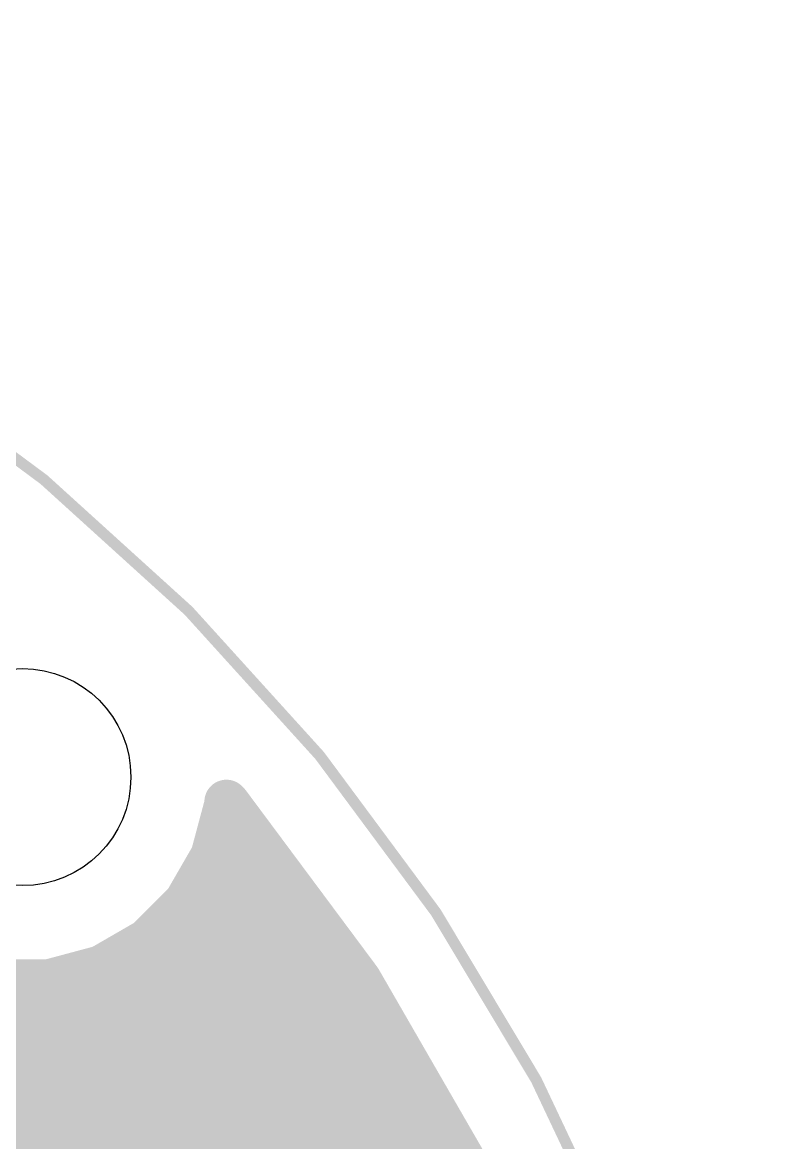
# Model space of a CAD drawing. Extents: x 30.8 to 86, y 18.1 to 73.3.
# Drawn here: x 75.56 to 85.99, y 57.82 to 73.29 of the extents above; entities that cross this region are included whole.
import ezdxf

# ---------------------------------------------------------------- set-up
doc = ezdxf.new("R2010")
doc.units = 0
doc.layers.add('16', color=132, linetype='CONTINUOUS')
doc.layers.add('20', color=31, linetype='CONTINUOUS')

msp = doc.modelspace()

# ---------------------------------------------------------------- linework, layer by layer
at = {"layer": '16', "const_width": 0.6096}
for points in [[(78.1936, 61.7762), (78.3858, 62.4936)], [(78.3858, 62.4936), (78.3858, 62.5242)], [(78.3858, 62.5242), (78.4126, 62.4958)], [(78.4126, 62.4958), (80.225, 60.0614)], [(78.3015, 62.1792), (78.6483, 62.1792)], [(77.8222, 61.133), (78.1936, 61.7762)], [(78.0743, 61.5696), (79.1021, 61.5696)], [(77.297, 60.6078), (77.8222, 61.133)], [(77.6492, 60.96), (79.556, 60.96)], [(76.6538, 60.2364), (77.297, 60.6078)], [(75.9364, 60.0442), (76.6538, 60.2364)], [(76.8512, 60.3504), (80.0098, 60.3504)], [(80.225, 60.0614), (81.7425, 57.433)], [(75.1936, 60.0442), (75.9364, 60.0442)], [(68.4403, 59.7408), (80.4101, 59.7408)], [(68.4038, 59.1312), (80.762, 59.1312)], [(68.5927, 58.5216), (81.114, 58.5216)], [(68.488, 57.912), (81.4659, 57.912)]]:
    msp.add_lwpolyline(points, dxfattribs=at)
at = {"layer": '16', "const_width": 0.3048}
for points in [[(78.5382, 62.5242, 1), (78.2334, 62.5242)], [(78.4967, 62.6288, 1), (78.2749, 62.4196)], [(78.533, 62.4542, 1), (78.2386, 62.5331)], [(78.5349, 62.5868, 1), (78.2904, 62.4048)], [(78.3017, 62.3912, 1), (78.5235, 62.6004)], [(78.2334, 62.4936, 1), (78.5382, 62.4936)], [(78.3015, 62.3316, 1), (78.3015, 62.0268)], [(78.6483, 62.0268, 1), (78.6483, 62.3316)], [(78.3255, 61.7, 1), (78.0616, 61.8524)], [(78.0464, 61.8157, 1), (78.3408, 61.7368)], [(78.0743, 61.722, 1), (78.0743, 61.4172)], [(79.1021, 61.4172, 1), (79.1021, 61.722)], [(77.6902, 61.2092, 1), (77.9542, 61.0568)], [(77.93, 61.0252, 1), (77.7144, 61.2408)], [(77.6492, 61.1124, 1), (77.6492, 60.8076)], [(79.556, 60.8076, 1), (79.556, 61.1124)], [(77.1892, 60.7156, 1), (77.4048, 60.5)], [(77.3732, 60.4758, 1), (77.2208, 60.7398)], [(76.5776, 60.3684, 1), (76.73, 60.1045)], [(76.6932, 60.0892, 1), (76.6143, 60.3836)], [(76.8512, 60.5028, 1), (76.8512, 60.198)], [(80.0098, 60.198, 1), (80.0098, 60.5028)], [(80.357, 60.1376, 1), (80.093, 59.9852)], [(75.8969, 60.1914, 1), (75.9758, 59.897)], [(75.9364, 59.8918, 1), (75.9364, 60.1966)], [(80.1027, 59.9704, 1), (80.3472, 60.1524)], [(80.4101, 59.5884, 1), (80.4101, 59.8932)], [(80.762, 58.9788, 1), (80.762, 59.2836)], [(81.114, 58.3692, 1), (81.114, 58.674)], [(81.4659, 57.7596, 1), (81.4659, 58.0644)]]:
    msp.add_lwpolyline(points, format="xyb", dxfattribs=at)
at = {"layer": '20', "const_width": 0.1524}
msp.add_lwpolyline([(58.42, 18.2245, 1), (58.42, 73.2155, 1), (58.42, 18.2245)], format="xyb", dxfattribs=at)
at = {"layer": '20'}
msp.add_circle((75.565, 62.865), 1.5, dxfattribs=at)

doc.saveas('drawing.dxf')
